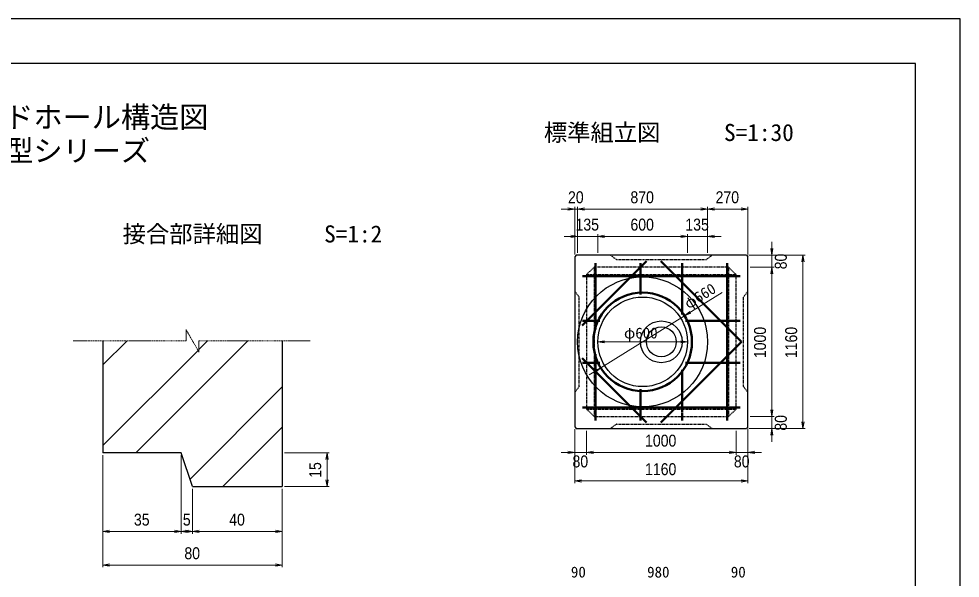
# Model space of a CAD drawing. Units: millimetres, scale not verified. Extents: x -210 to 210, y -148 to 148.
# Drawn here: x 0 to 210, y 23.7 to 148.5 of the extents above; entities that cross this region are included whole.
import ezdxf
from ezdxf.enums import TextEntityAlignment as Align

# ---------------------------------------------------------------- set-up
doc = ezdxf.new("R2010")
doc.units = ezdxf.units.MM
doc.linetypes.add('USER1', pattern=[12.95, 6.35, -3.175, 0.25, -3.175])
doc.linetypes.add('USER2', pattern=[4.7625, 3.175, -1.5875])
doc.layers.add('0-0', color=7, linetype='Continuous')
for name, color, linetype, lineweight in [('0-1_0', 9, 'Continuous', 25), ('0-2_dims', 2, 'Continuous', 13), ('0-3_pen1実線', 4, 'Continuous', 13), ('0-5_pen3実線', 7, 'Continuous', 25), ('0-6_pen4実線', 6, 'Continuous', 25), ('0-7_pen1一点', 4, 'USER1', 13), ('0-8_pen2破線', 3, 'USER2', 25), ('0-9_鉄筋１', 7, 'Continuous', 50), ('0-A_鉄筋２', 7, 'Continuous', 50)]:
    doc.layers.add(name, color=color, linetype=linetype, lineweight=lineweight)
doc.styles.add('ＭＳ ゴシック', font='')
doc.styles.add('ＭＳ Ｐゴシック', font='')
doc.styles.get('ＭＳ ゴシック').set_extended_font_data('MS Gothic')
doc.styles.get('ＭＳ Ｐゴシック').set_extended_font_data('MS PGothic')

# ---------------------------------------------------------------- blocks, each defined once
blk = doc.blocks.new('部分図 1')
at = {"layer": '0-1_0'}
blk.add_lwpolyline([(0, 0), (12600, 0), (12600, 8910), (0, 8910)], close=True, dxfattribs=at)
at = {"layer": '0-2_dims'}
for p, q in [((10020, 7636.65), (9930, 7636.65)), ((10020, 7333), (10020, 7651.65)), ((10040, 7636.65), (10020, 7636.65)), ((10040, 7343), (10040, 7651.65)), ((10040, 7343), (10040, 7651.65)), ((10910, 7636.65), (10040, 7636.65)), ((10040, 7636.65), (10130, 7636.65)), ((10910, 7343), (10910, 7651.65)), ((10910, 7343), (10910, 7651.65)), ((10910, 7636.65), (11180, 7636.65)), ((11180, 7333), (11180, 7651.65)), ((10040, 7453.65), (9950, 7453.65)), ((10040, 7343), (10040, 7468.65)), ((10175, 7453.65), (10040, 7453.65)), ((10175, 7343), (10175, 7468.65)), ((10175, 7343), (10175, 7468.65)), ((10175, 7453.65), (10775, 7453.65)), ((10175, 7453.65), (10265, 7453.65)), ((10775, 7453.65), (10685, 7453.65)), ((10775, 7343), (10775, 7468.65)), ((10775, 7343), (10775, 7468.65)), ((10775, 7453.65), (10910, 7453.65)), ((10910, 7343), (10910, 7468.65)), ((10910, 7453.65), (11000, 7453.65)), ((11339.37, 7328), (11339.37, 7418)), ((11185, 7328), (11354.37, 7328)), ((11185, 7328), (11562.77, 7328)), ((11339.37, 7248), (11339.37, 7328)), ((11547.77, 6168), (11547.77, 7328)), ((11195, 7248), (11354.37, 7248)), ((11195, 7248), (11354.37, 7248)), ((11339.37, 7248), (11339.37, 7158)), ((11339.37, 7248), (11339.37, 6248)), ((11339.37, 6248), (11339.37, 6338)), ((11195, 6248), (11354.37, 6248)), ((11195, 6248), (11354.37, 6248)), ((11339.37, 6248), (11339.37, 6168)), ((10020, 6163), (10020, 5992.67)), ((10020, 6163), (10020, 5801.65)), ((10100, 6153), (10100, 5992.67)), ((10100, 6153), (10100, 5992.67)), ((11100, 6153), (11100, 5992.67)), ((11100, 6153), (11100, 5992.67)), ((11180, 6163), (11180, 5992.67)), ((11180, 6163), (11180, 5801.65)), ((11185, 6168), (11354.37, 6168)), ((11185, 6168), (11562.77, 6168)), ((11339.37, 6168), (11339.37, 6078)), ((6862.5, 5989.69), (6862.5, 5464.03)), ((6862.5, 5989.69), (6862.5, 5239.03)), ((7387.5, 5989.69), (7387.5, 5464.03)), ((7387.5, 5989.69), (7387.5, 5464.03)), ((8077.5, 6004.69), (8377.59, 6004.69)), ((8362.59, 6004.69), (8362.59, 5779.69)), ((10020, 6007.67), (9930, 6007.67)), ((10100, 6007.67), (10020, 6007.67)), ((10100, 6007.67), (10190, 6007.67)), ((10100, 6007.67), (11100, 6007.67)), ((11100, 6007.67), (11010, 6007.67)), ((11100, 6007.67), (11180, 6007.67)), ((11180, 6007.67), (11270, 6007.67)), ((10020, 5816.65), (11180, 5816.65)), ((7462.5, 5764.69), (7462.5, 5464.03)), ((7462.5, 5764.69), (7462.5, 5464.03)), ((8062.5, 5764.69), (8062.5, 5464.03)), ((8062.5, 5764.69), (8062.5, 5239.03)), ((8077.5, 5779.69), (8377.59, 5779.69)), ((7387.5, 5479.03), (6862.5, 5479.03)), ((7462.5, 5479.03), (7387.5, 5479.03)), ((7462.5, 5479.03), (8062.5, 5479.03)), ((8062.5, 5254.03), (6862.5, 5254.03))]:
    blk.add_line(p, q, dxfattribs=at)
at = {"layer": '0-2_dims', "lineweight": 18}
for p, q in [((10755.43, 6921.95), (11006.12, 7077.46)), ((10755.43, 6921.95), (10194.57, 6574.05)), ((10175, 6748), (10775, 6748)), ((10194.57, 6574.05), (10118.09, 6526.61))]:
    blk.add_line(p, q, dxfattribs=at)
at = {"layer": '0-2_dims'}
for points in [[(9975, 7629.15), (10020, 7636.65), (9975, 7644.15)], [(10085, 7644.15), (10040, 7636.65), (10085, 7629.15)], [(10085, 7644.15), (10040, 7636.65), (10085, 7629.15)], [(10865, 7629.15), (10910, 7636.65), (10865, 7644.15)], [(10955, 7644.15), (10910, 7636.65), (10955, 7629.15)], [(11135, 7629.15), (11180, 7636.65), (11135, 7644.15)], [(9995, 7446.15), (10040, 7453.65), (9995, 7461.15)], [(10220, 7461.15), (10175, 7453.65), (10220, 7446.15)], [(10220, 7461.15), (10175, 7453.65), (10220, 7446.15)], [(10730, 7446.15), (10775, 7453.65), (10730, 7461.15)], [(10730, 7446.15), (10775, 7453.65), (10730, 7461.15)], [(10955, 7461.15), (10910, 7453.65), (10955, 7446.15)], [(11331.87, 7373), (11339.37, 7328), (11346.87, 7373)], [(11555.27, 7283), (11547.77, 7328), (11540.27, 7283)], [(11346.87, 7203), (11339.37, 7248), (11331.87, 7203)], [(11346.87, 7203), (11339.37, 7248), (11331.87, 7203)], [(11331.87, 6293), (11339.37, 6248), (11346.87, 6293)], [(11331.87, 6293), (11339.37, 6248), (11346.87, 6293)], [(11540.27, 6213), (11547.77, 6168), (11555.27, 6213)], [(11346.87, 6123), (11339.37, 6168), (11331.87, 6123)], [(8370.09, 5959.69), (8362.59, 6004.69), (8355.09, 5959.69)], [(9975, 6000.17), (10020, 6007.67), (9975, 6015.17)], [(10145, 6015.17), (10100, 6007.67), (10145, 6000.17)], [(10145, 6015.17), (10100, 6007.67), (10145, 6000.17)], [(11055, 6000.17), (11100, 6007.67), (11055, 6015.17)], [(11055, 6000.17), (11100, 6007.67), (11055, 6015.17)], [(11225, 6015.17), (11180, 6007.67), (11225, 6000.17)], [(8355.09, 5824.69), (8362.59, 5779.69), (8370.09, 5824.69)], [(10065, 5824.15), (10020, 5816.65), (10065, 5809.15)], [(11135, 5809.15), (11180, 5816.65), (11135, 5824.15)], [(6907.5, 5486.53), (6862.5, 5479.03), (6907.5, 5471.53)], [(7342.5, 5471.53), (7387.5, 5479.03), (7342.5, 5486.53)], [(7432.5, 5486.53), (7387.5, 5479.03), (7432.5, 5471.53)], [(7417.5, 5471.53), (7462.5, 5479.03), (7417.5, 5486.53)], [(7507.5, 5486.53), (7462.5, 5479.03), (7507.5, 5471.53)], [(8017.5, 5471.53), (8062.5, 5479.03), (8017.5, 5486.53)], [(6907.5, 5261.53), (6862.5, 5254.03), (6907.5, 5246.53)], [(8017.5, 5246.53), (8062.5, 5254.03), (8017.5, 5261.53)]]:
    blk.add_lwpolyline(points, dxfattribs=at)
at = {"layer": '0-2_dims', "lineweight": 18}
for points in [[(10789.72, 6952.05), (10755.43, 6921.95), (10797.62, 6939.3)], [(10220, 6755.5), (10175, 6748), (10220, 6740.5)], [(10730, 6740.5), (10775, 6748), (10730, 6755.5)], [(10160.28, 6543.95), (10194.57, 6574.05), (10152.38, 6556.7)]]:
    blk.add_lwpolyline(points, dxfattribs=at)
at = {"layer": '0-3_pen1実線'}
for p, q in [((6862.5, 6593.09), (7024.1, 6754.69)), ((7082.33, 6004.69), (7832.33, 6754.69)), ((7505.8, 6697.58), (7562.92, 6754.69)), ((6862.5, 6054.28), (7499.26, 6691.03)), ((7445.91, 5829.46), (8062.5, 6446.05)), ((7665.55, 5779.69), (8062.5, 6176.65))]:
    blk.add_line(p, q, dxfattribs=at)
at = {"layer": '0-5_pen3実線'}
for p, q in [((10030, 7328), (10020, 7318)), ((10020, 7318), (10020, 6178)), ((11170, 7328), (10030, 7328)), ((11170, 7328), (11180, 7318)), ((11180, 6178), (11180, 7318)), ((6862.5, 6754.69), (6862.5, 6004.69)), ((8062.5, 6754.69), (8062.5, 5779.69)), ((10020, 6178), (10030, 6168)), ((11180, 6178), (11170, 6168)), ((10030, 6168), (11170, 6168)), ((7387.5, 6004.69), (6862.5, 6004.69)), ((7462.5, 5779.69), (7387.5, 6004.69)), ((7462.5, 5779.69), (8062.5, 5779.69))]:
    blk.add_line(p, q, dxfattribs=at)
for centre, radius in [((10475, 6748), 435), ((10475, 6748), 300), ((10600, 6748), 140), ((10600, 6748), 100)]:
    blk.add_circle(centre, radius, dxfattribs=at)
at = {"layer": '0-6_pen4実線'}
blk.add_lwpolyline([(300, 300), (12300, 300), (12300, 8610), (300, 8610)], close=True, dxfattribs=at)
at = {"layer": '0-7_pen1一点'}
for p, q in [((7419.2, 6754.69), (7419.2, 6829.69)), ((7505.8, 6679.69), (7419.2, 6829.69)), ((7419.2, 6754.69), (6662.79, 6754.69)), ((8250, 6754.69), (7505.8, 6754.69)), ((7505.8, 6754.69), (7505.8, 6679.69))]:
    blk.add_line(p, q, dxfattribs=at)
at = {"layer": '0-8_pen2破線'}
for p, q in [((10300, 7298), (10260, 7328)), ((10100, 7198), (10150, 7248)), ((11050, 7248), (10150, 7248)), ((10150, 7248), (10150, 6248)), ((11050, 7248), (11100, 7198)), ((11050, 7248), (11050, 6248)), ((10100, 7198), (10100, 6298)), ((10100, 7198), (11100, 7198)), ((11100, 6298), (11100, 7198)), ((10050, 7048), (10020, 7088)), ((11150, 7048), (11180, 7088)), ((10050, 6448), (10050, 7048)), ((11150, 6448), (11150, 7048)), ((10050, 6448), (10020, 6408)), ((11150, 6448), (11180, 6408)), ((10150, 6248), (10100, 6298)), ((10100, 6298), (11100, 6298)), ((10150, 6248), (11050, 6248)), ((11100, 6298), (11050, 6248)), ((10300, 6198), (10260, 6168)), ((10300, 6198), (10900, 6198)), ((10900, 6198), (10940, 6168))]:
    blk.add_line(p, q, dxfattribs=at)
blk.add_lwpolyline([(10300, 7298), (10900, 7298), (10940, 7328)], dxfattribs=at)
at = {"layer": '0-9_鉄筋１'}
for p, q in [((10070.31, 6857.69), (10500.76, 7288.14)), ((11136.28, 6748), (10596.14, 7288.14)), ((10123, 7188), (11077, 7188)), ((10160, 7225), (10160, 6830)), ((10460, 7225), (10460, 7065)), ((10740, 7225), (10740, 6930)), ((11040, 7225), (11040, 6271)), ((10123, 6888), (10188, 6888)), ((11077, 6888), (10762, 6888)), ((11136.28, 6748), (10596.14, 6207.86)), ((10070.31, 6638.31), (10500.76, 6207.86)), ((10160, 6666), (10160, 6271)), ((10123, 6608), (10188, 6608)), ((10740, 6561), (10740, 6276)), ((11077, 6608), (10762, 6608)), ((10460, 6431), (10460, 6271)), ((10123, 6308), (11077, 6308))]:
    blk.add_line(p, q, dxfattribs=at)
blk.add_circle((10475, 6748), 330, dxfattribs=at)
at = {"layer": '0-A_鉄筋２'}
for p, q in [((10160, 7225), (10160, 7275)), ((10460, 7275), (10460, 7225)), ((10740, 7275), (10740, 7225)), ((11040, 7275), (11040, 7225)), ((10073, 7188), (10123, 7188)), ((11127, 7188), (11077, 7188)), ((10073, 6888), (10123, 6888)), ((11127, 6888), (11077, 6888)), ((10073, 6608), (10123, 6608)), ((11127, 6608), (11077, 6608)), ((10073, 6308), (10123, 6308)), ((11127, 6308), (11077, 6308)), ((10160, 6271), (10160, 6221)), ((10460, 6221), (10460, 6271)), ((10740, 6221), (10740, 6271)), ((11040, 6221), (11040, 6271))]:
    blk.add_line(p, q, dxfattribs=at)
at = {"layer": '0-2_dims', "color": 7, "style": 'ＭＳ Ｐゴシック', "width": 0.9}
for s, p in [('20', (9975.45, 7651.65)), ('870', (10393.18, 7651.65)), ('270', (10963.18, 7651.65)), ('135', (10025.68, 7468.65)), ('600', (10393.18, 7468.65)), ('135', (10760.68, 7468.65)), ('1000', (10490.91, 6022.67)), ('80', (10005.45, 5883.58)), ('80', (11085.45, 5883.58)), ('1160', (10490.91, 5831.65)), ('35', (7070.45, 5494.03)), ('5', (7397.73, 5494.03)), ('40', (7707.95, 5494.03)), ('80', (7407.95, 5269.03))]:
    blk.add_text(s, height=79.98, dxfattribs=at).set_placement(p, align=Align.BOTTOM_LEFT)
for s, p in [('80', (11463.46, 7233.45)), ('1000', (11324.37, 6638.91)), ('1160', (11532.77, 6638.91)), ('80', (11463.46, 6153.45)), ('15', (8347.59, 5837.65))]:
    blk.add_text(s, height=79.98, rotation=90, dxfattribs=at).set_placement(p, align=Align.BOTTOM_LEFT)
at = {"layer": '0-2_dims', "color": 7, "style": 'ＭＳ ゴシック'}
blk.add_text('φ660', height=73.31, rotation=31.812, dxfattribs=at).set_placement((10793.41, 6946.1), align=Align.BOTTOM_LEFT)
blk.add_text('φ600', height=73.31, dxfattribs=at).set_placement((10350, 6748.5), align=Align.BOTTOM_LEFT)
at = {"layer": '0-5_pen3実線', "style": 'ＭＳ ゴシック'}
for s, height, p in [('\u3000標準組立図\u3000', 114.3, (9658, 8057.73)), ('S=1:30', 114.4, (11019.65, 8057.73)), ('\u3000接合部詳細図\u3000', 114.4, (6838.57, 7378.74)), ('S=1:2', 114.3, (8343.31, 7378.76))]:
    blk.add_text(s, height=height, dxfattribs=at).set_placement(p, align=Align.BOTTOM_LEFT)
at = {"layer": '0-6_pen4実線', "style": 'ＭＳ ゴシック'}
for s, p in [('\u3000ＫＯＥＩハンドホール構造図\u3000', (4837.55, 8137.5)), ('１０００型シリーズ', (5422.51, 7912.5))]:
    blk.add_text(s, height=143, dxfattribs=at).set_placement(p, align=Align.BOTTOM_LEFT)
at = {"layer": '0-9_鉄筋１', "style": 'ＭＳ ゴシック'}
for s, p in [('90', (9994.95, 5148.5)), ('980', (10504.95, 5148.5)), ('90', (11065, 5148.5))]:
    blk.add_text(s, height=73.31, dxfattribs=at).set_placement(p, align=Align.BOTTOM_LEFT)

msp = doc.modelspace()

# ---------------------------------------------------------------- block references
at = {"layer": '0-0', "xscale": 0.0333333, "yscale": 0.0333333}
msp.add_blockref('部分図 1', (-210, -148.5), dxfattribs=at)

doc.saveas('drawing.dxf')
